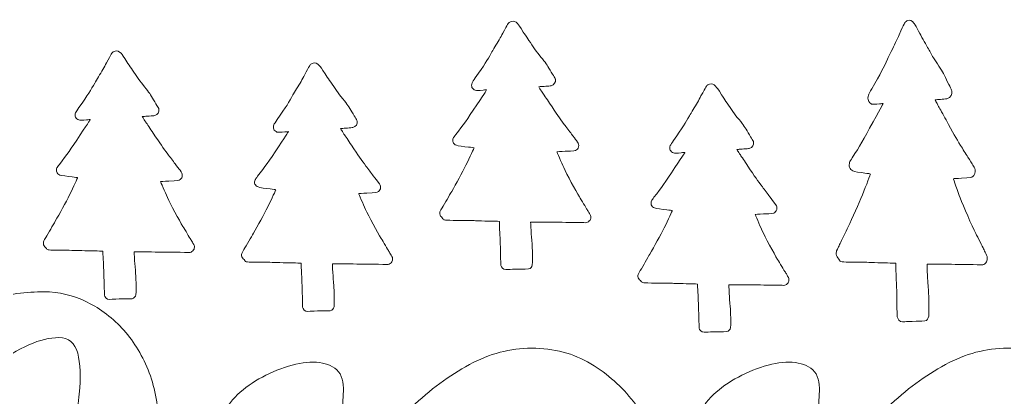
# Model space of a CAD drawing. Header units: inches. Extents: x 0.09 to 5.91, y -4.56 to -1.57.
# Drawn here: x 3.663 to 4.955, y -2.104 to -1.609 of the extents above; entities that cross this region are included whole.
import ezdxf

# ---------------------------------------------------------------- set-up
doc = ezdxf.new("R2010")
doc.units = ezdxf.units.IN
doc.header["$MEASUREMENT"] = 0
doc.layers.add('Layer 1', color=7, linetype='Continuous')

# ---------------------------------------------------------------- blocks, each defined once
blk = doc.blocks.new('block 10')
at = {"layer": 'Layer 1', "lineweight": 0}
for points, knots in [([(3.6971, -2.5902), (3.682, -2.5826), (3.6683, -2.571), (3.6558, -2.5553), (3.6432, -2.5395), (3.637, -2.5199), (3.637, -2.4963), (3.637, -2.4941), (3.6371, -2.4914), (3.6375, -2.4882), (3.6379, -2.485), (3.6384, -2.4816), (3.6391, -2.478), (3.6198, -2.4988), (3.598, -2.5159), (3.5736, -2.5295), (3.5493, -2.5431), (3.521, -2.5499), (3.4888, -2.5499), (3.4638, -2.5499), (3.4412, -2.5447), (3.4212, -2.5344), (3.4012, -2.524), (3.3842, -2.5115), (3.3702, -2.4968), (3.3563, -2.4821), (3.3457, -2.4667), (3.3385, -2.4506), (3.3314, -2.4345), (3.3278, -2.4204), (3.3278, -2.4082), (3.3278, -2.3853), (3.3378, -2.3644), (3.3579, -2.3454), (3.3779, -2.3265), (3.4051, -2.3102), (3.4395, -2.2966), (3.4738, -2.283), (3.5139, -2.2732), (3.5597, -2.2671), (3.6055, -2.261), (3.6538, -2.2594), (3.7046, -2.2622), (3.7132, -2.2329), (3.7209, -2.2041), (3.7277, -2.1758), (3.7344, -2.1476), (3.739, -2.1224), (3.7411, -2.1002), (3.7432, -2.078), (3.7425, -2.0601), (3.739, -2.0465), (3.7353, -2.0329), (3.7271, -2.0261), (3.7143, -2.0261), (3.6906, -2.0261), (3.662, -2.0386), (3.6284, -2.0637), (3.5947, -2.0887), (3.5618, -2.1248), (3.5296, -2.1721), (3.521, -2.185), (3.5089, -2.1907), (3.4932, -2.1893), (3.4774, -2.1878), (3.4625, -2.1828), (3.4486, -2.1742), (3.4347, -2.1656), (3.4237, -2.1549), (3.4158, -2.142), (3.4079, -2.1292), (3.4073, -2.1177), (3.4137, -2.1077), (3.4287, -2.0841), (3.4475, -2.0635), (3.4701, -2.046), (3.4926, -2.0284), (3.5168, -2.0137), (3.5425, -2.0019), (3.5683, -1.9901), (3.5944, -1.9812), (3.6209, -1.9751), (3.6473, -1.9691), (3.672, -1.966), (3.6949, -1.966), (3.7143, -1.966), (3.7331, -1.9705), (3.7513, -1.9794), (3.7695, -1.9884), (3.7856, -2.0007), (3.7996, -2.0164), (3.8136, -2.0322), (3.8246, -2.0508), (3.8329, -2.0723), (3.8411, -2.0937), (3.8452, -2.117), (3.8452, -2.142), (3.8452, -2.1878), (3.8405, -2.2302), (3.8313, -2.2692), (3.8219, -2.3082), (3.8119, -2.3454), (3.8012, -2.3808), (3.7905, -2.4163), (3.7804, -2.4505), (3.7711, -2.4834), (3.7618, -2.5163), (3.7572, -2.5492), (3.7572, -2.5821), (3.7572, -2.5921), (3.7509, -2.5979), (3.7384, -2.5993), (3.7259, -2.6007), (3.7121, -2.5977), (3.6971, -2.5902)], [0, 0, 0, 0, 1, 1, 1, 2, 2, 2, 3, 3, 3, 4, 4, 4, 5, 5, 5, 6, 6, 6, 7, 7, 7, 8, 8, 8, 9, 9, 9, 10, 10, 10, 11, 11, 11, 12, 12, 12, 13, 13, 13, 14, 14, 14, 15, 15, 15, 16, 16, 16, 17, 17, 17, 18, 18, 18, 19, 19, 19, 20, 20, 20, 21, 21, 21, 22, 22, 22, 23, 23, 23, 24, 24, 24, 25, 25, 25, 26, 26, 26, 27, 27, 27, 28, 28, 28, 29, 29, 29, 30, 30, 30, 31, 31, 31, 32, 32, 32, 33, 33, 33, 34, 34, 34, 35, 35, 35, 36, 36, 36, 37, 37, 37, 38, 38, 38, 38]), ([(3.6896, -2.3127), (3.6559, -2.3156), (3.6255, -2.3229), (3.5983, -2.3347), (3.5711, -2.3465), (3.548, -2.3599), (3.5291, -2.3749), (3.5101, -2.39), (3.4954, -2.405), (3.4851, -2.42), (3.4747, -2.4351), (3.4695, -2.4469), (3.4695, -2.4555), (3.4695, -2.4655), (3.474, -2.4741), (3.4829, -2.4812), (3.4919, -2.4884), (3.5046, -2.4919), (3.521, -2.4919), (3.5468, -2.4919), (3.5747, -2.4778), (3.6048, -2.4496), (3.6348, -2.4213), (3.6613, -2.3814), (3.6842, -2.3299), (3.6849, -2.327), (3.6856, -2.3243), (3.6864, -2.3218), (3.687, -2.3193), (3.6881, -2.3163), (3.6896, -2.3127)], [0, 0, 0, 0, 1, 1, 1, 2, 2, 2, 3, 3, 3, 4, 4, 4, 5, 5, 5, 6, 6, 6, 7, 7, 7, 8, 8, 8, 9, 9, 9, 10, 10, 10, 10])]:
    blk.add_open_spline(points, degree=3, knots=knots, dxfattribs=at)
blk = doc.blocks.new('block 11')
at = {"layer": 'Layer 1', "lineweight": 0}
for points, knots in [([(3.8758, -2.5322), (3.8847, -2.4803), (3.8931, -2.4295), (3.901, -2.3798), (3.9089, -2.3301), (3.9155, -2.2837), (3.9209, -2.2408), (3.9262, -2.1978), (3.9289, -2.1628), (3.9289, -2.1356), (3.9296, -2.1263), (3.9341, -2.117), (3.9424, -2.1077), (3.9505, -2.0984), (3.9606, -2.0901), (3.9724, -2.083), (3.9842, -2.0758), (3.9969, -2.0699), (4.0105, -2.0653), (4.0241, -2.0606), (4.0366, -2.0583), (4.0481, -2.0583), (4.0595, -2.0583), (4.069, -2.061), (4.0765, -2.0663), (4.084, -2.0717), (4.0878, -2.0805), (4.0878, -2.0926), (4.0878, -2.112), (4.0847, -2.1377), (4.0786, -2.1699), (4.0725, -2.2021), (4.0649, -2.2383), (4.0556, -2.2783), (4.0713, -2.2504), (4.0895, -2.2224), (4.1103, -2.1941), (4.131, -2.1658), (4.1534, -2.1402), (4.1774, -2.1173), (4.2014, -2.0944), (4.2266, -2.0758), (4.2531, -2.0615), (4.2796, -2.0472), (4.3067, -2.04), (4.3347, -2.04), (4.364, -2.04), (4.3899, -2.0469), (4.4125, -2.0604), (4.435, -2.0741), (4.4536, -2.0905), (4.4683, -2.1098), (4.483, -2.1292), (4.4937, -2.1494), (4.5005, -2.1705), (4.5073, -2.1916), (4.5093, -2.21), (4.5064, -2.2258), (4.5064, -2.2472), (4.4998, -2.273), (4.4865, -2.303), (4.4733, -2.3331), (4.4547, -2.3637), (4.4307, -2.3948), (4.4067, -2.4259), (4.3787, -2.4558), (4.3465, -2.4844), (4.3143, -2.5131), (4.2792, -2.5369), (4.2413, -2.5558), (4.2034, -2.5748), (4.1635, -2.587), (4.1216, -2.5923), (4.0797, -2.5977), (4.0373, -2.5929), (3.9944, -2.5778), (3.9922, -2.5771), (3.9903, -2.5766), (3.9885, -2.5762), (3.9867, -2.5759), (3.9847, -2.5753), (3.9826, -2.5746), (3.9797, -2.5825), (3.9771, -2.59), (3.9745, -2.5971), (3.972, -2.6043), (3.9697, -2.6115), (3.9675, -2.6186), (3.9597, -2.6487), (3.9524, -2.678), (3.9455, -2.7066), (3.9387, -2.7353), (3.9328, -2.7621), (3.9278, -2.7871), (3.9228, -2.8122), (3.9189, -2.8349), (3.916, -2.8553), (3.9132, -2.8757), (3.9118, -2.8927), (3.9118, -2.9063), (3.9118, -2.9213), (3.9071, -2.9301), (3.8978, -2.9326), (3.8885, -2.9351), (3.8783, -2.9337), (3.8672, -2.9283), (3.8561, -2.9229), (3.8459, -2.9149), (3.8366, -2.9041), (3.8273, -2.8934), (3.8226, -2.8816), (3.8226, -2.8687), (3.8226, -2.8551), (3.8254, -2.8313), (3.8307, -2.7973), (3.8361, -2.7633), (3.8427, -2.7236), (3.8506, -2.6782), (3.8584, -2.6327), (3.8668, -2.5841), (3.8758, -2.5322)], [0, 0, 0, 0, 1, 1, 1, 2, 2, 2, 3, 3, 3, 4, 4, 4, 5, 5, 5, 6, 6, 6, 7, 7, 7, 8, 8, 8, 9, 9, 9, 10, 10, 10, 11, 11, 11, 12, 12, 12, 13, 13, 13, 14, 14, 14, 15, 15, 15, 16, 16, 16, 17, 17, 17, 18, 18, 18, 19, 19, 19, 20, 20, 20, 21, 21, 21, 22, 22, 22, 23, 23, 23, 24, 24, 24, 25, 25, 25, 26, 26, 26, 27, 27, 27, 28, 28, 28, 29, 29, 29, 30, 30, 30, 31, 31, 31, 32, 32, 32, 33, 33, 33, 34, 34, 34, 35, 35, 35, 36, 36, 36, 37, 37, 37, 38, 38, 38, 39, 39, 39, 40, 40, 40, 40]), ([(4.0019, -2.5285), (4.0456, -2.5378), (4.0858, -2.5342), (4.1227, -2.5177), (4.1595, -2.5012), (4.1921, -2.4778), (4.2203, -2.4474), (4.2486, -2.417), (4.2724, -2.3828), (4.2917, -2.3449), (4.311, -2.307), (4.3254, -2.2712), (4.3347, -2.2376), (4.344, -2.2039), (4.3477, -2.1757), (4.3459, -2.1528), (4.3442, -2.1299), (4.3364, -2.1184), (4.3229, -2.1184), (4.3057, -2.1184), (4.2874, -2.1247), (4.2681, -2.1372), (4.2488, -2.1497), (4.2293, -2.1664), (4.2096, -2.1871), (4.1899, -2.2079), (4.1704, -2.232), (4.1511, -2.2596), (4.1318, -2.2871), (4.113, -2.3161), (4.0948, -2.3465), (4.0765, -2.3769), (4.0595, -2.4079), (4.0438, -2.4393), (4.028, -2.4709), (4.0141, -2.5005), (4.0019, -2.5285)], [0, 0, 0, 0, 1, 1, 1, 2, 2, 2, 3, 3, 3, 4, 4, 4, 5, 5, 5, 6, 6, 6, 7, 7, 7, 8, 8, 8, 9, 9, 9, 10, 10, 10, 11, 11, 11, 12, 12, 12, 12])]:
    blk.add_open_spline(points, degree=3, knots=knots, dxfattribs=at)
blk = doc.blocks.new('block 12')
at = {"layer": 'Layer 1', "lineweight": 0}
blk.add_open_spline([(5.9055, -2.9063), (5.9037, -2.9077), (5.8982, -2.9056), (5.8889, -2.8998), (5.8753, -2.8927), (5.8554, -2.8828), (5.8293, -2.8703), (5.8032, -2.8578), (5.7721, -2.8444), (5.7359, -2.8301), (5.6998, -2.8157), (5.6592, -2.8013), (5.6141, -2.7866), (5.569, -2.7719), (5.5211, -2.7585), (5.4703, -2.7463), (5.4481, -2.79), (5.4216, -2.834), (5.3908, -2.8784), (5.3601, -2.9227), (5.3254, -2.9651), (5.2867, -3.0056), (5.2481, -3.046), (5.2057, -3.0839), (5.1595, -3.1193), (5.1134, -3.1548), (5.0636, -3.1854), (5.0103, -3.2111), (4.957, -3.2369), (4.9003, -3.2573), (4.8402, -3.2723), (4.7801, -3.2873), (4.7168, -3.2948), (4.6502, -3.2948), (4.5793, -3.2948), (4.5157, -3.2861), (4.4592, -3.2685), (4.4026, -3.251), (4.3547, -3.2278), (4.3153, -3.1988), (4.2759, -3.1698), (4.2457, -3.1367), (4.2246, -3.0995), (4.2035, -3.0623), (4.1929, -3.0236), (4.1929, -2.9836), (4.1929, -2.9363), (4.203, -2.8952), (4.223, -2.8601), (4.243, -2.8251), (4.2702, -2.795), (4.3045, -2.77), (4.3389, -2.7449), (4.3792, -2.7245), (4.4253, -2.7088), (4.4406, -2.7036), (4.4565, -2.6988), (4.4725, -2.6943), (4.4734, -2.6889), (4.4743, -2.6837), (4.4752, -2.6782), (4.4831, -2.6327), (4.4915, -2.5841), (4.5005, -2.5322), (4.5094, -2.4803), (4.5178, -2.4295), (4.5257, -2.3798), (4.5336, -2.3301), (4.5402, -2.2837), (4.5456, -2.2408), (4.5509, -2.1978), (4.5536, -2.1628), (4.5536, -2.1356), (4.5543, -2.1263), (4.5588, -2.117), (4.567, -2.1077), (4.5753, -2.0984), (4.5853, -2.0901), (4.5971, -2.083), (4.6089, -2.0758), (4.6216, -2.0699), (4.6352, -2.0653), (4.6487, -2.0606), (4.6613, -2.0583), (4.6727, -2.0583), (4.6842, -2.0583), (4.6937, -2.061), (4.7012, -2.0663), (4.7087, -2.0717), (4.7125, -2.0805), (4.7125, -2.0926), (4.7125, -2.112), (4.7094, -2.1377), (4.7033, -2.1699), (4.6973, -2.2021), (4.6895, -2.2383), (4.6803, -2.2783), (4.696, -2.2504), (4.7142, -2.2224), (4.735, -2.1941), (4.7558, -2.1658), (4.7781, -2.1402), (4.8021, -2.1173), (4.8261, -2.0944), (4.8513, -2.0758), (4.8778, -2.0615), (4.9042, -2.0472), (4.9314, -2.04), (4.9593, -2.04), (4.9887, -2.04), (5.0146, -2.0469), (5.0372, -2.0604), (5.0597, -2.0741), (5.0783, -2.0905), (5.093, -2.1098), (5.1077, -2.1292), (5.1184, -2.1494), (5.1252, -2.1705), (5.132, -2.1916), (5.1339, -2.21), (5.1311, -2.2258), (5.1311, -2.2472), (5.1245, -2.273), (5.1112, -2.303), (5.098, -2.3331), (5.0794, -2.3637), (5.0554, -2.3948), (5.0314, -2.4259), (5.0034, -2.4558), (4.9711, -2.4844), (4.939, -2.5131), (4.9039, -2.5369), (4.8659, -2.5558), (4.828, -2.5748), (4.7881, -2.587), (4.7463, -2.5923), (4.7044, -2.5977), (4.662, -2.5929), (4.6191, -2.5778), (4.617, -2.5771), (4.615, -2.5766), (4.6132, -2.5762), (4.6114, -2.5759), (4.6094, -2.5753), (4.6073, -2.5746), (4.6044, -2.5825), (4.6017, -2.59), (4.5992, -2.5971), (4.5967, -2.6043), (4.5944, -2.6115), (4.5922, -2.6186), (4.5876, -2.6361), (4.5833, -2.6533), (4.5791, -2.6703), (4.63, -2.6615), (4.6826, -2.6553), (4.7371, -2.6519), (4.7937, -2.6483), (4.8491, -2.6465), (4.9035, -2.6465), (4.9357, -2.6465), (4.973, -2.6481), (5.0152, -2.6514), (5.0574, -2.6546), (5.1005, -2.6589), (5.1445, -2.6642), (5.1885, -2.6696), (5.2313, -2.6755), (5.2728, -2.6819), (5.3143, -2.6884), (5.3508, -2.6948), (5.3823, -2.7013), (5.3958, -2.6705), (5.4071, -2.6419), (5.4161, -2.6154), (5.425, -2.5889), (5.4327, -2.5637), (5.4392, -2.5397), (5.4456, -2.5157), (5.4511, -2.4921), (5.4558, -2.4689), (5.4604, -2.4456), (5.4645, -2.4211), (5.4681, -2.3953), (5.456, -2.4161), (5.442, -2.4365), (5.4263, -2.4565), (5.4105, -2.4766), (5.3935, -2.4945), (5.3753, -2.5102), (5.357, -2.526), (5.3381, -2.5386), (5.3184, -2.5483), (5.2987, -2.558), (5.2788, -2.5628), (5.2588, -2.5628), (5.2459, -2.5628), (5.2316, -2.5573), (5.2159, -2.5462), (5.2002, -2.5351), (5.1853, -2.5209), (5.1714, -2.5037), (5.1574, -2.4866), (5.1457, -2.4673), (5.1365, -2.4458), (5.1271, -2.4243), (5.1225, -2.4032), (5.1225, -2.3825), (5.1225, -2.3309), (5.1291, -2.2825), (5.1424, -2.237), (5.1556, -2.1916), (5.1714, -2.151), (5.1896, -2.1152), (5.2078, -2.0794), (5.2262, -2.0494), (5.2448, -2.025), (5.2635, -2.0007), (5.2778, -1.9842), (5.2878, -1.9756), (5.3007, -1.9649), (5.3141, -1.9622), (5.3281, -1.9676), (5.342, -1.973), (5.3541, -1.9817), (5.3646, -1.9939), (5.3749, -2.0061), (5.3826, -2.0198), (5.3876, -2.0352), (5.3926, -2.0506), (5.3923, -2.0626), (5.3866, -2.0712), (5.3829, -2.0762), (5.3767, -2.086), (5.3678, -2.1007), (5.3588, -2.1154), (5.3484, -2.1331), (5.3366, -2.1538), (5.3248, -2.1746), (5.3125, -2.1977), (5.2996, -2.2231), (5.2867, -2.2485), (5.2749, -2.2741), (5.2642, -2.2998), (5.2535, -2.3256), (5.2447, -2.3508), (5.2379, -2.3755), (5.2311, -2.4002), (5.2277, -2.4225), (5.2277, -2.4426), (5.2277, -2.4555), (5.2305, -2.4656), (5.2363, -2.4732), (5.242, -2.4807), (5.2506, -2.4844), (5.262, -2.4844), (5.2771, -2.4844), (5.2941, -2.4769), (5.313, -2.4619), (5.332, -2.4469), (5.3517, -2.427), (5.372, -2.4023), (5.3925, -2.3776), (5.4125, -2.3496), (5.4322, -2.3181), (5.4519, -2.2866), (5.4703, -2.2546), (5.4875, -2.222), (5.5046, -2.1894), (5.5196, -2.1574), (5.5325, -2.1259), (5.5454, -2.0944), (5.5547, -2.0665), (5.5604, -2.0422), (5.5633, -2.0286), (5.5708, -2.0223), (5.583, -2.0234), (5.5951, -2.0245), (5.6077, -2.0304), (5.6206, -2.0411), (5.6334, -2.0519), (5.6442, -2.0657), (5.6527, -2.0825), (5.6614, -2.0993), (5.6642, -2.1163), (5.6614, -2.1334), (5.6571, -2.1528), (5.651, -2.1825), (5.6431, -2.2225), (5.6352, -2.2626), (5.6245, -2.3093), (5.6109, -2.3626), (5.5973, -2.4159), (5.5801, -2.4735), (5.5593, -2.5354), (5.5386, -2.5973), (5.5128, -2.6598), (5.4821, -2.7227), (5.5601, -2.7421), (5.6313, -2.7646), (5.6957, -2.7904), (5.7601, -2.8161), (5.8152, -2.8412), (5.861, -2.8655), (5.8703, -2.8705), (5.8787, -2.876), (5.8862, -2.8821), (5.8937, -2.8882), (5.8993, -2.8934), (5.9028, -2.8977), (5.9064, -2.902), (5.9073, -2.9048), (5.9055, -2.9063)], degree=3, knots=[0, 0, 0, 0, 1, 1, 1, 2, 2, 2, 3, 3, 3, 4, 4, 4, 5, 5, 5, 6, 6, 6, 7, 7, 7, 8, 8, 8, 9, 9, 9, 10, 10, 10, 11, 11, 11, 12, 12, 12, 13, 13, 13, 14, 14, 14, 15, 15, 15, 16, 16, 16, 17, 17, 17, 18, 18, 18, 19, 19, 19, 20, 20, 20, 21, 21, 21, 22, 22, 22, 23, 23, 23, 24, 24, 24, 25, 25, 25, 26, 26, 26, 27, 27, 27, 28, 28, 28, 29, 29, 29, 30, 30, 30, 31, 31, 31, 32, 32, 32, 33, 33, 33, 34, 34, 34, 35, 35, 35, 36, 36, 36, 37, 37, 37, 38, 38, 38, 39, 39, 39, 40, 40, 40, 41, 41, 41, 42, 42, 42, 43, 43, 43, 44, 44, 44, 45, 45, 45, 46, 46, 46, 47, 47, 47, 48, 48, 48, 49, 49, 49, 50, 50, 50, 51, 51, 51, 52, 52, 52, 53, 53, 53, 54, 54, 54, 55, 55, 55, 56, 56, 56, 57, 57, 57, 58, 58, 58, 59, 59, 59, 60, 60, 60, 61, 61, 61, 62, 62, 62, 63, 63, 63, 64, 64, 64, 65, 65, 65, 66, 66, 66, 67, 67, 67, 68, 68, 68, 69, 69, 69, 70, 70, 70, 71, 71, 71, 72, 72, 72, 73, 73, 73, 74, 74, 74, 75, 75, 75, 76, 76, 76, 77, 77, 77, 78, 78, 78, 79, 79, 79, 80, 80, 80, 81, 81, 81, 82, 82, 82, 83, 83, 83, 84, 84, 84, 85, 85, 85, 86, 86, 86, 87, 87, 87, 88, 88, 88, 89, 89, 89, 90, 90, 90, 91, 91, 91, 92, 92, 92, 93, 93, 93, 94, 94, 94, 95, 95, 95, 96, 96, 96, 97, 97, 97, 98, 98, 98, 99, 99, 99, 100, 100, 100, 101, 101, 101, 102, 102, 102, 103, 103, 103, 104, 104, 104, 104], dxfattribs=at)

msp = doc.modelspace()

# ---------------------------------------------------------------- linework, layer by layer
at = {"layer": 'Layer 1', "lineweight": 0}
for points in [[(4.2184, -1.8701), (4.2201, -1.8723), (4.2196, -1.8722), (4.2379, -1.8723), (4.2469, -1.8724), (4.2574, -1.8726), (4.2612, -1.8727), (4.265, -1.8729), (4.2724, -1.8731), (4.2776, -1.8732), (4.2828, -1.8732), (4.2883, -1.8734), (4.2898, -1.8735), (4.2898, -1.8735), (4.2925, -1.8736), (4.2925, -1.8736), (4.2925, -1.8736), (4.2925, -1.8767), (4.2925, -1.8767), (4.2925, -1.8784), (4.2927, -1.8819), (4.2928, -1.8846), (4.2933, -1.8934), (4.2937, -1.9034), (4.294, -1.9175), (4.294, -1.9175), (4.2944, -1.9315), (4.2944, -1.9315), (4.2944, -1.9315), (4.2951, -1.9331), (4.2951, -1.9331), (4.2967, -1.9363), (4.2995, -1.9374), (4.3045, -1.9367), (4.3064, -1.9365), (4.3113, -1.9363), (4.319, -1.9363), (4.3319, -1.9362), (4.3322, -1.9362), (4.334, -1.9341), (4.3359, -1.9319), (4.3359, -1.9319), (4.3359, -1.9205), (4.3359, -1.9105), (4.3358, -1.9086), (4.3346, -1.8939), (4.3342, -1.89), (4.3337, -1.8815), (4.3336, -1.8774), (4.3336, -1.8774), (4.3335, -1.8746), (4.3335, -1.8746), (4.3335, -1.8746), (4.3522, -1.8746), (4.3522, -1.8746), (4.3626, -1.8747), (4.3784, -1.8748), (4.3874, -1.875), (4.3964, -1.8751), (4.4045, -1.8753), (4.4054, -1.8753), (4.4073, -1.8754), (4.4089, -1.8746), (4.4105, -1.8731), (4.412, -1.8715), (4.4125, -1.8705), (4.4125, -1.8682), (4.4125, -1.8664), (4.4123, -1.8661), (4.4106, -1.8631), (4.4097, -1.8614), (4.4083, -1.8592), (4.4077, -1.8582), (4.407, -1.8572), (4.4049, -1.8538), (4.403, -1.8505), (4.4011, -1.8472), (4.3986, -1.8431), (4.3975, -1.8414), (4.3924, -1.8331), (4.3811, -1.812), (4.377, -1.803), (4.3741, -1.7968), (4.3679, -1.7824), (4.368, -1.7822), (4.3681, -1.7822), (4.373, -1.7819), (4.3789, -1.7817), (4.3904, -1.7813), (4.392, -1.7811), (4.3939, -1.7796), (4.3944, -1.7792), (4.3953, -1.7782), (4.3958, -1.7774), (4.3964, -1.7763), (4.3966, -1.7756), (4.3966, -1.774), (4.3966, -1.7717), (4.3962, -1.7709), (4.3936, -1.7675), (4.3926, -1.7662), (4.3896, -1.7623), (4.3871, -1.759), (4.3845, -1.7556), (4.3803, -1.7499), (4.3776, -1.7463), (4.3715, -1.7383), (4.3676, -1.7326), (4.3584, -1.7187), (4.3545, -1.7129), (4.3502, -1.7063), (4.3487, -1.7043), (4.3472, -1.7022), (4.3457, -1.6997), (4.3451, -1.6987), (4.3451, -1.6987), (4.3441, -1.6971), (4.3441, -1.6971), (4.3441, -1.6971), (4.346, -1.6968), (4.346, -1.6968), (4.347, -1.6967), (4.3504, -1.6966), (4.3533, -1.6964), (4.3563, -1.6962), (4.3594, -1.6959), (4.3604, -1.6956), (4.3645, -1.6945), (4.3667, -1.6912), (4.366, -1.6872), (4.3658, -1.6866), (4.3646, -1.6844), (4.3633, -1.6823), (4.3619, -1.6802), (4.3593, -1.6759), (4.3575, -1.6727), (4.3541, -1.6668), (4.3517, -1.6635), (4.3446, -1.655), (4.3426, -1.6525), (4.3391, -1.6479), (4.337, -1.6446), (4.3348, -1.6412), (4.3315, -1.6364), (4.3298, -1.634), (4.328, -1.6315), (4.3254, -1.6275), (4.3239, -1.6252), (4.3194, -1.6181), (4.3179, -1.616), (4.3162, -1.614), (4.3137, -1.6113), (4.3111, -1.6104), (4.3083, -1.6112), (4.3075, -1.6114), (4.3065, -1.6119), (4.306, -1.6122), (4.3041, -1.6135), (4.3037, -1.6142), (4.297, -1.6267), (4.2941, -1.6321), (4.2907, -1.6381), (4.2865, -1.6448), (4.2848, -1.6475), (4.2826, -1.6512), (4.2817, -1.653), (4.2767, -1.6622), (4.2729, -1.6681), (4.2609, -1.6852), (4.2589, -1.688), (4.257, -1.6911), (4.2566, -1.692), (4.2558, -1.694), (4.2558, -1.6962), (4.2565, -1.6978), (4.2572, -1.6994), (4.2592, -1.7011), (4.2607, -1.7016), (4.2623, -1.702), (4.2657, -1.702), (4.271, -1.7014), (4.2736, -1.7011), (4.2756, -1.701), (4.2757, -1.701), (4.2758, -1.7011), (4.2744, -1.7034), (4.2627, -1.7209), (4.2496, -1.7408), (4.2455, -1.7466), (4.2353, -1.7597), (4.2338, -1.7617), (4.2322, -1.7638), (4.2319, -1.7644), (4.2312, -1.7658), (4.2312, -1.7684), (4.2318, -1.7699), (4.2324, -1.7714), (4.2342, -1.773), (4.236, -1.7737), (4.2376, -1.7744), (4.2462, -1.7757), (4.252, -1.7762), (4.2556, -1.7765), (4.259, -1.777), (4.2592, -1.7772), (4.2594, -1.7773), (4.2538, -1.7892), (4.2486, -1.7997), (4.2439, -1.8093), (4.2355, -1.8248), (4.2299, -1.8343), (4.2286, -1.8364), (4.2259, -1.8411), (4.2239, -1.8447), (4.2219, -1.8482), (4.2189, -1.8532), (4.2173, -1.8558), (4.2147, -1.8601), (4.2144, -1.8606), (4.2143, -1.8622), (4.2141, -1.8646), (4.2147, -1.8663), (4.2164, -1.8678), (4.2171, -1.8685), (4.218, -1.8695), (4.2184, -1.8701)], [(4.7387, -1.9243), (4.7404, -1.9269), (4.7399, -1.9269), (4.7582, -1.927), (4.7672, -1.9271), (4.7777, -1.9274), (4.7815, -1.9275), (4.7853, -1.9277), (4.7927, -1.928), (4.7979, -1.9281), (4.8031, -1.9281), (4.8086, -1.9283), (4.8101, -1.9284), (4.8101, -1.9284), (4.8128, -1.9286), (4.8128, -1.9286), (4.8128, -1.9286), (4.8128, -1.9323), (4.8128, -1.9323), (4.8128, -1.9343), (4.813, -1.9387), (4.8131, -1.9419), (4.8136, -1.9525), (4.814, -1.9648), (4.8143, -1.9819), (4.8143, -1.9819), (4.8147, -1.9988), (4.8147, -1.9988), (4.8147, -1.9988), (4.8154, -2.0007), (4.8154, -2.0007), (4.817, -2.0047), (4.8198, -2.0061), (4.8248, -2.0052), (4.8267, -2.0049), (4.8316, -2.0047), (4.8393, -2.0047), (4.8522, -2.0046), (4.8525, -2.0045), (4.8543, -2.002), (4.8562, -1.9994), (4.8562, -1.9994), (4.8562, -1.9855), (4.8562, -1.9734), (4.8561, -1.9711), (4.8549, -1.9532), (4.8545, -1.9484), (4.854, -1.9382), (4.8539, -1.9331), (4.8539, -1.9331), (4.8538, -1.9297), (4.8538, -1.9297), (4.8538, -1.9297), (4.8725, -1.9298), (4.8725, -1.9298), (4.8829, -1.9299), (4.8987, -1.93), (4.9077, -1.9302), (4.9167, -1.9304), (4.9248, -1.9306), (4.9257, -1.9306), (4.9276, -1.9307), (4.9292, -1.9298), (4.9308, -1.9279), (4.9323, -1.926), (4.9328, -1.9248), (4.9328, -1.9221), (4.9328, -1.9198), (4.9326, -1.9195), (4.9309, -1.9158), (4.93, -1.9138), (4.9286, -1.911), (4.928, -1.9098), (4.9273, -1.9087), (4.9252, -1.9045), (4.9233, -1.9005), (4.9214, -1.8965), (4.9189, -1.8916), (4.9178, -1.8894), (4.9127, -1.8794), (4.9014, -1.8538), (4.8973, -1.8429), (4.8944, -1.8353), (4.8882, -1.8178), (4.8883, -1.8176), (4.8884, -1.8176), (4.8933, -1.8173), (4.8992, -1.817), (4.9107, -1.8165), (4.9123, -1.8162), (4.9142, -1.8144), (4.9147, -1.8139), (4.9156, -1.8127), (4.9161, -1.8118), (4.9167, -1.8104), (4.9169, -1.8096), (4.9169, -1.8076), (4.9169, -1.8049), (4.9165, -1.8039), (4.9139, -1.7998), (4.9129, -1.7982), (4.9099, -1.7935), (4.9074, -1.7894), (4.9048, -1.7853), (4.9006, -1.7783), (4.8979, -1.7739), (4.8918, -1.7643), (4.8879, -1.7574), (4.8787, -1.7405), (4.8748, -1.7334), (4.8705, -1.7255), (4.869, -1.723), (4.8675, -1.7204), (4.866, -1.7174), (4.8654, -1.7163), (4.8654, -1.7163), (4.8644, -1.7142), (4.8644, -1.7142), (4.8644, -1.7142), (4.8663, -1.714), (4.8663, -1.714), (4.8673, -1.7138), (4.8707, -1.7136), (4.8736, -1.7134), (4.8766, -1.7132), (4.8797, -1.7128), (4.8807, -1.7125), (4.8848, -1.7111), (4.887, -1.7071), (4.8863, -1.7022), (4.8861, -1.7015), (4.8849, -1.6989), (4.8836, -1.6963), (4.8822, -1.6937), (4.8796, -1.6886), (4.8778, -1.6847), (4.8744, -1.6775), (4.872, -1.6735), (4.8649, -1.6631), (4.8629, -1.6602), (4.8594, -1.6545), (4.8573, -1.6505), (4.8551, -1.6464), (4.8518, -1.6406), (4.8501, -1.6376), (4.8483, -1.6346), (4.8457, -1.6298), (4.8442, -1.627), (4.8397, -1.6183), (4.8382, -1.6158), (4.8365, -1.6134), (4.834, -1.6101), (4.8314, -1.609), (4.8286, -1.6099), (4.8278, -1.6102), (4.8268, -1.6108), (4.8263, -1.6112), (4.8244, -1.6128), (4.824, -1.6136), (4.8173, -1.6288), (4.8144, -1.6353), (4.811, -1.6426), (4.8068, -1.6507), (4.8051, -1.6541), (4.8029, -1.6586), (4.802, -1.6607), (4.797, -1.6719), (4.7932, -1.6791), (4.7812, -1.6999), (4.7792, -1.7033), (4.7773, -1.707), (4.7769, -1.7081), (4.7761, -1.7105), (4.7761, -1.7132), (4.7768, -1.7151), (4.7775, -1.717), (4.7795, -1.7192), (4.781, -1.7197), (4.7826, -1.7202), (4.786, -1.7202), (4.7913, -1.7195), (4.7939, -1.7192), (4.7959, -1.719), (4.796, -1.719), (4.7961, -1.7192), (4.7947, -1.7219), (4.783, -1.7432), (4.7699, -1.7673), (4.7658, -1.7744), (4.7556, -1.7903), (4.7541, -1.7926), (4.7525, -1.7952), (4.7522, -1.796), (4.7515, -1.7977), (4.7515, -1.8009), (4.7521, -1.8027), (4.7527, -1.8044), (4.7545, -1.8065), (4.7563, -1.8073), (4.7579, -1.8081), (4.7665, -1.8097), (4.7723, -1.8103), (4.7759, -1.8107), (4.7793, -1.8113), (4.7795, -1.8115), (4.7797, -1.8117), (4.7741, -1.8261), (4.7689, -1.8388), (4.7642, -1.8505), (4.7558, -1.8693), (4.7502, -1.8808), (4.7489, -1.8834), (4.7462, -1.8891), (4.7442, -1.8935), (4.7422, -1.8978), (4.7392, -1.9038), (4.7376, -1.907), (4.735, -1.9121), (4.7347, -1.9128), (4.7346, -1.9147), (4.7344, -1.9176), (4.735, -1.9197), (4.7367, -1.9216), (4.7374, -1.9224), (4.7383, -1.9236), (4.7387, -1.9243)], [(3.6981, -1.9092), (3.6998, -1.9113), (3.6993, -1.9113), (3.7176, -1.9114), (3.7266, -1.9115), (3.7371, -1.9117), (3.7409, -1.9118), (3.7447, -1.912), (3.7521, -1.9122), (3.7573, -1.9123), (3.7625, -1.9123), (3.768, -1.9125), (3.7695, -1.9125), (3.7695, -1.9125), (3.7722, -1.9127), (3.7722, -1.9127), (3.7722, -1.9127), (3.7722, -1.9158), (3.7722, -1.9158), (3.7722, -1.9174), (3.7724, -1.921), (3.7725, -1.9237), (3.773, -1.9324), (3.7734, -1.9425), (3.7737, -1.9566), (3.7737, -1.9566), (3.7741, -1.9705), (3.7741, -1.9705), (3.7741, -1.9705), (3.7748, -1.9721), (3.7748, -1.9721), (3.7764, -1.9754), (3.7792, -1.9765), (3.7842, -1.9758), (3.7861, -1.9755), (3.791, -1.9754), (3.7987, -1.9754), (3.8116, -1.9753), (3.8119, -1.9752), (3.8137, -1.9732), (3.8156, -1.971), (3.8156, -1.971), (3.8156, -1.9595), (3.8156, -1.9496), (3.8155, -1.9477), (3.8143, -1.933), (3.8139, -1.929), (3.8134, -1.9206), (3.8133, -1.9165), (3.8133, -1.9165), (3.8132, -1.9136), (3.8132, -1.9136), (3.8132, -1.9136), (3.8319, -1.9137), (3.8319, -1.9137), (3.8423, -1.9138), (3.8581, -1.9139), (3.8671, -1.914), (3.8761, -1.9142), (3.8842, -1.9143), (3.8851, -1.9144), (3.887, -1.9144), (3.8886, -1.9137), (3.8902, -1.9121), (3.8917, -1.9106), (3.8922, -1.9096), (3.8922, -1.9073), (3.8922, -1.9055), (3.892, -1.9052), (3.8903, -1.9022), (3.8894, -1.9005), (3.888, -1.8982), (3.8874, -1.8973), (3.8867, -1.8963), (3.8846, -1.8928), (3.8827, -1.8896), (3.8808, -1.8863), (3.8783, -1.8822), (3.8772, -1.8804), (3.8721, -1.8722), (3.8608, -1.8511), (3.8567, -1.8421), (3.8538, -1.8358), (3.8476, -1.8215), (3.8477, -1.8213), (3.8478, -1.8212), (3.8527, -1.821), (3.8586, -1.8208), (3.8701, -1.8204), (3.8717, -1.8201), (3.8736, -1.8187), (3.8741, -1.8183), (3.875, -1.8173), (3.8755, -1.8165), (3.8761, -1.8153), (3.8763, -1.8147), (3.8763, -1.8131), (3.8763, -1.8108), (3.8759, -1.81), (3.8733, -1.8066), (3.8723, -1.8053), (3.8693, -1.8014), (3.8668, -1.798), (3.8642, -1.7946), (3.86, -1.7889), (3.8573, -1.7853), (3.8512, -1.7773), (3.8473, -1.7717), (3.8381, -1.7578), (3.8342, -1.7519), (3.8299, -1.7454), (3.8284, -1.7433), (3.8269, -1.7413), (3.8254, -1.7388), (3.8248, -1.7378), (3.8248, -1.7378), (3.8238, -1.7361), (3.8238, -1.7361), (3.8238, -1.7361), (3.8257, -1.7359), (3.8257, -1.7359), (3.8267, -1.7358), (3.8301, -1.7356), (3.833, -1.7355), (3.836, -1.7353), (3.8391, -1.735), (3.8401, -1.7347), (3.8442, -1.7336), (3.8464, -1.7303), (3.8457, -1.7263), (3.8455, -1.7257), (3.8443, -1.7235), (3.843, -1.7214), (3.8416, -1.7192), (3.839, -1.715), (3.8372, -1.7118), (3.8338, -1.7059), (3.8314, -1.7026), (3.8243, -1.694), (3.8223, -1.6916), (3.8188, -1.687), (3.8167, -1.6836), (3.8145, -1.6803), (3.8112, -1.6755), (3.8095, -1.6731), (3.8077, -1.6705), (3.8051, -1.6666), (3.8036, -1.6643), (3.7991, -1.6571), (3.7976, -1.6551), (3.7959, -1.6531), (3.7934, -1.6504), (3.7908, -1.6495), (3.788, -1.6502), (3.7872, -1.6505), (3.7862, -1.6509), (3.7857, -1.6513), (3.7838, -1.6526), (3.7834, -1.6532), (3.7767, -1.6658), (3.7738, -1.6712), (3.7704, -1.6771), (3.7662, -1.6839), (3.7645, -1.6866), (3.7623, -1.6903), (3.7614, -1.6921), (3.7564, -1.7013), (3.7526, -1.7072), (3.7406, -1.7243), (3.7386, -1.7271), (3.7367, -1.7302), (3.7363, -1.7311), (3.7355, -1.733), (3.7355, -1.7353), (3.7362, -1.7369), (3.7369, -1.7384), (3.7389, -1.7402), (3.7404, -1.7406), (3.742, -1.7411), (3.7454, -1.741), (3.7507, -1.7405), (3.7533, -1.7402), (3.7553, -1.74), (3.7554, -1.7401), (3.7555, -1.7402), (3.7541, -1.7425), (3.7424, -1.76), (3.7293, -1.7799), (3.7252, -1.7857), (3.715, -1.7988), (3.7135, -1.8007), (3.7119, -1.8029), (3.7116, -1.8035), (3.7109, -1.8049), (3.7109, -1.8075), (3.7115, -1.809), (3.7121, -1.8104), (3.7139, -1.8121), (3.7157, -1.8128), (3.7173, -1.8134), (3.7259, -1.8147), (3.7317, -1.8153), (3.7353, -1.8156), (3.7387, -1.8161), (3.7389, -1.8162), (3.7391, -1.8164), (3.7335, -1.8283), (3.7283, -1.8388), (3.7236, -1.8484), (3.7152, -1.8639), (3.7096, -1.8734), (3.7083, -1.8755), (3.7056, -1.8802), (3.7036, -1.8838), (3.7016, -1.8873), (3.6986, -1.8923), (3.697, -1.8949), (3.6944, -1.8992), (3.6941, -1.8997), (3.694, -1.9013), (3.6938, -1.9036), (3.6944, -1.9054), (3.6961, -1.9069), (3.6968, -1.9076), (3.6977, -1.9086), (3.6981, -1.9092)], [(3.9583, -1.9249), (3.9599, -1.9271), (3.9594, -1.927), (3.9777, -1.9271), (3.9868, -1.9272), (3.9972, -1.9274), (4.0011, -1.9275), (4.0049, -1.9277), (4.0122, -1.9279), (4.0174, -1.928), (4.0226, -1.9281), (4.0282, -1.9282), (4.0296, -1.9283), (4.0296, -1.9283), (4.0324, -1.9285), (4.0324, -1.9285), (4.0324, -1.9285), (4.0324, -1.9315), (4.0324, -1.9315), (4.0324, -1.9332), (4.0325, -1.9367), (4.0327, -1.9394), (4.0332, -1.9482), (4.0335, -1.9582), (4.0339, -1.9724), (4.0339, -1.9724), (4.0342, -1.9863), (4.0342, -1.9863), (4.0342, -1.9863), (4.035, -1.9879), (4.035, -1.9879), (4.0365, -1.9911), (4.0394, -1.9922), (4.0443, -1.9916), (4.0463, -1.9913), (4.0511, -1.9911), (4.0588, -1.9911), (4.0717, -1.991), (4.0721, -1.991), (4.0738, -1.9889), (4.0758, -1.9867), (4.0758, -1.9867), (4.0758, -1.9753), (4.0757, -1.9653), (4.0757, -1.9635), (4.0744, -1.9487), (4.0741, -1.9448), (4.0736, -1.9363), (4.0734, -1.9322), (4.0734, -1.9322), (4.0733, -1.9294), (4.0733, -1.9294), (4.0733, -1.9294), (4.0921, -1.9294), (4.0921, -1.9294), (4.1024, -1.9295), (4.1182, -1.9296), (4.1273, -1.9298), (4.1363, -1.93), (4.1444, -1.9301), (4.1453, -1.9301), (4.1472, -1.9302), (4.1488, -1.9294), (4.1503, -1.9279), (4.1518, -1.9263), (4.1523, -1.9253), (4.1523, -1.9231), (4.1523, -1.9212), (4.1522, -1.9209), (4.1505, -1.9179), (4.1495, -1.9162), (4.1482, -1.914), (4.1476, -1.913), (4.1469, -1.912), (4.1448, -1.9086), (4.1429, -1.9053), (4.1409, -1.902), (4.1385, -1.8979), (4.1374, -1.8962), (4.1323, -1.8879), (4.121, -1.8668), (4.1168, -1.8578), (4.114, -1.8516), (4.1078, -1.8372), (4.1079, -1.837), (4.1079, -1.837), (4.1128, -1.8368), (4.1187, -1.8365), (4.1302, -1.8361), (4.1318, -1.8359), (4.1338, -1.8344), (4.1343, -1.834), (4.1351, -1.833), (4.1356, -1.8322), (4.1363, -1.8311), (4.1365, -1.8304), (4.1365, -1.8288), (4.1364, -1.8265), (4.1361, -1.8257), (4.1334, -1.8223), (4.1324, -1.821), (4.1295, -1.8172), (4.127, -1.8138), (4.1244, -1.8104), (4.1201, -1.8047), (4.1174, -1.8011), (4.1114, -1.7931), (4.1075, -1.7875), (4.0983, -1.7735), (4.0944, -1.7677), (4.09, -1.7611), (4.0885, -1.7591), (4.0871, -1.757), (4.0855, -1.7545), (4.0849, -1.7535), (4.0849, -1.7535), (4.084, -1.7519), (4.084, -1.7519), (4.084, -1.7519), (4.0859, -1.7517), (4.0859, -1.7517), (4.0869, -1.7515), (4.0902, -1.7514), (4.0932, -1.7512), (4.0961, -1.751), (4.0993, -1.7507), (4.1002, -1.7504), (4.1044, -1.7493), (4.1066, -1.746), (4.1058, -1.742), (4.1057, -1.7414), (4.1045, -1.7392), (4.1031, -1.7371), (4.1018, -1.735), (4.0991, -1.7307), (4.0973, -1.7275), (4.094, -1.7217), (4.0916, -1.7183), (4.0844, -1.7098), (4.0824, -1.7074), (4.079, -1.7027), (4.0768, -1.6994), (4.0746, -1.696), (4.0714, -1.6913), (4.0696, -1.6888), (4.0679, -1.6863), (4.0652, -1.6824), (4.0638, -1.6801), (4.0593, -1.6729), (4.0578, -1.6708), (4.056, -1.6689), (4.0535, -1.6662), (4.051, -1.6652), (4.0481, -1.666), (4.0474, -1.6662), (4.0463, -1.6667), (4.0458, -1.667), (4.0439, -1.6683), (4.0436, -1.669), (4.0368, -1.6816), (4.034, -1.6869), (4.0306, -1.6929), (4.0264, -1.6996), (4.0247, -1.7024), (4.0225, -1.706), (4.0215, -1.7078), (4.0165, -1.717), (4.0127, -1.7229), (4.0008, -1.74), (3.9988, -1.7429), (3.9969, -1.7459), (3.9965, -1.7468), (3.9957, -1.7488), (3.9956, -1.751), (3.9964, -1.7526), (3.997, -1.7542), (3.999, -1.756), (4.0005, -1.7564), (4.0021, -1.7568), (4.0056, -1.7568), (4.0109, -1.7562), (4.0134, -1.756), (4.0155, -1.7558), (4.0155, -1.7558), (4.0156, -1.756), (4.0142, -1.7582), (4.0026, -1.7757), (3.9894, -1.7956), (3.9853, -1.8014), (3.9751, -1.8145), (3.9736, -1.8165), (3.9721, -1.8186), (3.9718, -1.8192), (3.9711, -1.8206), (3.971, -1.8232), (3.9716, -1.8247), (3.9722, -1.8262), (3.9741, -1.8278), (3.9758, -1.8285), (3.9775, -1.8292), (3.9861, -1.8305), (3.9918, -1.831), (3.9954, -1.8314), (3.9988, -1.8318), (3.999, -1.832), (3.9992, -1.8322), (3.9937, -1.844), (3.9885, -1.8545), (3.9837, -1.8641), (3.9753, -1.8796), (3.9697, -1.8891), (3.9685, -1.8912), (3.9658, -1.8959), (3.9637, -1.8995), (3.9617, -1.9031), (3.9587, -1.9081), (3.9571, -1.9106), (3.9545, -1.9149), (3.9543, -1.9154), (3.9541, -1.917), (3.9539, -1.9194), (3.9546, -1.9211), (3.9562, -1.9227), (3.9569, -1.9233), (3.9578, -1.9243), (3.9583, -1.9249)], [(4.4786, -1.9523), (4.4802, -1.9545), (4.4797, -1.9544), (4.498, -1.9545), (4.5071, -1.9546), (4.5175, -1.9548), (4.5214, -1.9549), (4.5252, -1.9551), (4.5325, -1.9553), (4.5377, -1.9554), (4.5429, -1.9555), (4.5485, -1.9556), (4.5499, -1.9557), (4.5499, -1.9557), (4.5527, -1.9559), (4.5527, -1.9559), (4.5527, -1.9559), (4.5527, -1.9589), (4.5527, -1.9589), (4.5527, -1.9606), (4.5528, -1.9641), (4.553, -1.9668), (4.5535, -1.9756), (4.5538, -1.9856), (4.5542, -1.9998), (4.5542, -1.9998), (4.5545, -2.0137), (4.5545, -2.0137), (4.5545, -2.0137), (4.5553, -2.0153), (4.5553, -2.0153), (4.5568, -2.0185), (4.5597, -2.0196), (4.5646, -2.019), (4.5666, -2.0187), (4.5714, -2.0186), (4.5791, -2.0185), (4.592, -2.0184), (4.5924, -2.0184), (4.5941, -2.0163), (4.5961, -2.0141), (4.5961, -2.0141), (4.5961, -2.0027), (4.596, -1.9928), (4.596, -1.9909), (4.5947, -1.9761), (4.5944, -1.9722), (4.5939, -1.9637), (4.5937, -1.9596), (4.5937, -1.9596), (4.5936, -1.9568), (4.5936, -1.9568), (4.5936, -1.9568), (4.6124, -1.9568), (4.6124, -1.9568), (4.6227, -1.9569), (4.6385, -1.957), (4.6476, -1.9572), (4.6566, -1.9574), (4.6647, -1.9575), (4.6656, -1.9575), (4.6675, -1.9576), (4.6691, -1.9568), (4.6706, -1.9553), (4.6721, -1.9537), (4.6726, -1.9527), (4.6726, -1.9505), (4.6726, -1.9486), (4.6725, -1.9483), (4.6708, -1.9453), (4.6698, -1.9436), (4.6685, -1.9414), (4.6679, -1.9404), (4.6672, -1.9394), (4.6651, -1.936), (4.6632, -1.9327), (4.6612, -1.9294), (4.6588, -1.9254), (4.6577, -1.9236), (4.6526, -1.9153), (4.6413, -1.8942), (4.6371, -1.8852), (4.6343, -1.879), (4.6281, -1.8646), (4.6282, -1.8644), (4.6282, -1.8644), (4.6331, -1.8642), (4.639, -1.8639), (4.6505, -1.8635), (4.6521, -1.8633), (4.6541, -1.8618), (4.6546, -1.8614), (4.6554, -1.8604), (4.6559, -1.8596), (4.6566, -1.8585), (4.6568, -1.8578), (4.6568, -1.8562), (4.6567, -1.8539), (4.6564, -1.8531), (4.6537, -1.8497), (4.6527, -1.8484), (4.6498, -1.8446), (4.6473, -1.8412), (4.6447, -1.8378), (4.6404, -1.8321), (4.6377, -1.8285), (4.6317, -1.8205), (4.6278, -1.8149), (4.6186, -1.801), (4.6147, -1.7951), (4.6103, -1.7885), (4.6088, -1.7865), (4.6074, -1.7844), (4.6058, -1.7819), (4.6052, -1.781), (4.6052, -1.781), (4.6043, -1.7793), (4.6043, -1.7793), (4.6043, -1.7793), (4.6062, -1.7791), (4.6062, -1.7791), (4.6072, -1.7789), (4.6105, -1.7788), (4.6135, -1.7786), (4.6164, -1.7784), (4.6196, -1.7781), (4.6205, -1.7779), (4.6247, -1.7767), (4.6269, -1.7734), (4.6261, -1.7694), (4.626, -1.7688), (4.6248, -1.7666), (4.6234, -1.7645), (4.6221, -1.7624), (4.6194, -1.7581), (4.6176, -1.7549), (4.6143, -1.7491), (4.6119, -1.7457), (4.6047, -1.7372), (4.6027, -1.7348), (4.5993, -1.7301), (4.5971, -1.7268), (4.5949, -1.7234), (4.5917, -1.7187), (4.5899, -1.7162), (4.5882, -1.7137), (4.5855, -1.7098), (4.5841, -1.7075), (4.5796, -1.7003), (4.5781, -1.6982), (4.5763, -1.6963), (4.5738, -1.6936), (4.5713, -1.6926), (4.5684, -1.6934), (4.5677, -1.6936), (4.5666, -1.6941), (4.5661, -1.6944), (4.5642, -1.6957), (4.5639, -1.6964), (4.5571, -1.709), (4.5543, -1.7143), (4.5509, -1.7203), (4.5467, -1.727), (4.545, -1.7298), (4.5428, -1.7334), (4.5418, -1.7352), (4.5368, -1.7444), (4.533, -1.7503), (4.5211, -1.7675), (4.5191, -1.7703), (4.5172, -1.7733), (4.5168, -1.7742), (4.516, -1.7762), (4.5159, -1.7784), (4.5167, -1.78), (4.5173, -1.7816), (4.5193, -1.7834), (4.5208, -1.7838), (4.5224, -1.7842), (4.5259, -1.7842), (4.5312, -1.7836), (4.5337, -1.7834), (4.5358, -1.7832), (4.5358, -1.7833), (4.5359, -1.7834), (4.5345, -1.7856), (4.5229, -1.8031), (4.5097, -1.823), (4.5056, -1.8288), (4.4954, -1.8419), (4.4939, -1.8439), (4.4924, -1.846), (4.4921, -1.8466), (4.4914, -1.848), (4.4913, -1.8507), (4.4919, -1.8521), (4.4925, -1.8536), (4.4944, -1.8553), (4.4961, -1.8559), (4.4978, -1.8566), (4.5064, -1.8579), (4.5121, -1.8584), (4.5157, -1.8588), (4.5191, -1.8592), (4.5193, -1.8594), (4.5195, -1.8596), (4.514, -1.8714), (4.5088, -1.8819), (4.504, -1.8915), (4.4956, -1.907), (4.49, -1.9165), (4.4888, -1.9186), (4.4861, -1.9233), (4.484, -1.9269), (4.482, -1.9305), (4.479, -1.9355), (4.4774, -1.9381), (4.4748, -1.9423), (4.4746, -1.9428), (4.4744, -1.9444), (4.4742, -1.9468), (4.4749, -1.9485), (4.4765, -1.9501), (4.4772, -1.9508), (4.4781, -1.9517), (4.4786, -1.9523)]]:
    msp.add_open_spline(points, degree=3, knots=[0, 0, 0, 0, 1, 1, 1, 2, 2, 2, 3, 3, 3, 4, 4, 4, 5, 5, 5, 6, 6, 6, 7, 7, 7, 8, 8, 8, 9, 9, 9, 10, 10, 10, 11, 11, 11, 12, 12, 12, 13, 13, 13, 14, 14, 14, 15, 15, 15, 16, 16, 16, 17, 17, 17, 18, 18, 18, 19, 19, 19, 20, 20, 20, 21, 21, 21, 22, 22, 22, 23, 23, 23, 24, 24, 24, 25, 25, 25, 26, 26, 26, 27, 27, 27, 28, 28, 28, 29, 29, 29, 30, 30, 30, 31, 31, 31, 32, 32, 32, 33, 33, 33, 34, 34, 34, 35, 35, 35, 36, 36, 36, 37, 37, 37, 38, 38, 38, 39, 39, 39, 40, 40, 40, 41, 41, 41, 42, 42, 42, 43, 43, 43, 44, 44, 44, 45, 45, 45, 46, 46, 46, 47, 47, 47, 48, 48, 48, 49, 49, 49, 50, 50, 50, 51, 51, 51, 52, 52, 52, 53, 53, 53, 54, 54, 54, 55, 55, 55, 56, 56, 56, 57, 57, 57, 58, 58, 58, 59, 59, 59, 60, 60, 60, 61, 61, 61, 62, 62, 62, 63, 63, 63, 64, 64, 64, 65, 65, 65, 66, 66, 66, 67, 67, 67, 68, 68, 68, 69, 69, 69, 70, 70, 70, 71, 71, 71, 72, 72, 72, 73, 73, 73, 74, 74, 74, 75, 75, 75, 75], dxfattribs=at)

# ---------------------------------------------------------------- block references
at = {"layer": 'Layer 1'}
for name in ['block 12', 'block 10', 'block 11']:
    msp.add_blockref(name, (0, 0), dxfattribs=at)

doc.saveas('drawing.dxf')
